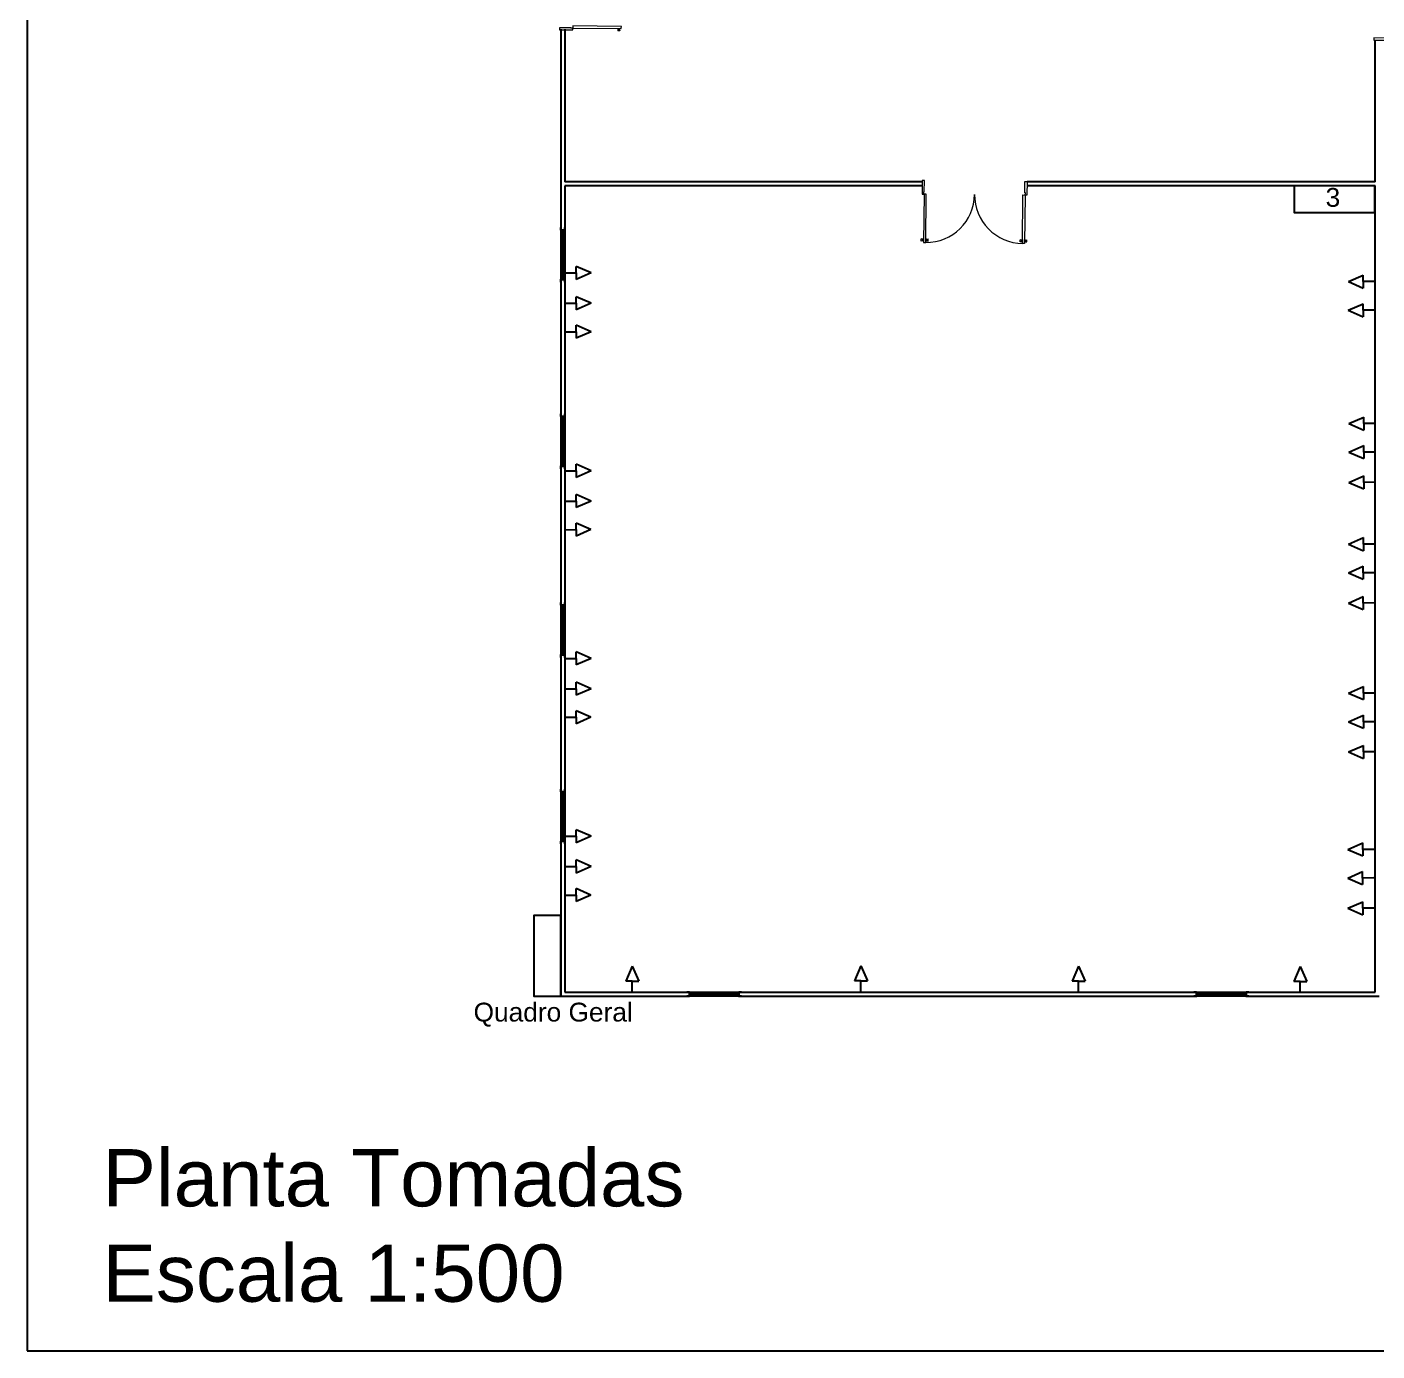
# Model space of a CAD drawing. Header units: millimetres. Extents: x 2943 to 3068, y 1960 to 2042.
# Drawn here: x 2942.8 to 2993.1, y 1960.2 to 2009.5 of the extents above; entities that cross this region are included whole.
import ezdxf

# ---------------------------------------------------------------- set-up
doc = ezdxf.new("R2010")
doc.units = ezdxf.units.MM
doc.styles.get("Standard").update_dxf_attribs({"font": 'arial.ttf'})

msp = doc.modelspace()

# ---------------------------------------------------------------- hatches: boundary and pattern name
at = {"true_color": 0x000000}
h = msp.add_hatch(dxfattribs=at)
h.set_pattern_fill('ANGLE', color=18)
h.set_pattern_definition([(0, (2.504, -55.9404), (0, 6.985), [5.08, -1.905]), (90, (2.504, -55.9404), (-6.985, 4e-16), [5.08, -1.905])])
h.paths.add_polyline_path([(2965.604, 1973.991), (2965.361, 1974.545), (2965.12, 1973.991), (2965.361, 1973.991)])
h = msp.add_hatch(dxfattribs=at)
h.set_pattern_fill('ANGLE', color=18)
h.set_pattern_definition([(0, (0, 0), (0, 6.985), [5.08, -1.905]), (90, (0, 0), (-6.985, 4e-16), [5.08, -1.905])])
h.paths.add_polyline_path([(2965.361, 1974.545), (2965.12, 1973.991), (2965.361, 1973.991), (2965.604, 1973.991)])
h.paths.add_polyline_path([(2981.968, 1974.545), (2981.727, 1973.991), (2981.968, 1973.991), (2982.211, 1973.991)])
h.paths.add_polyline_path([(2990.218, 1974.53), (2989.977, 1973.975), (2990.218, 1973.975), (2990.461, 1973.975)])
h = msp.add_hatch(dxfattribs=at)
h.set_pattern_fill('ANGLE', color=18)
h.set_pattern_definition([(0, (10.443, -54.695), (0, 6.985), [5.08, -1.905]), (90, (10.443, -54.695), (-6.985, 4e-16), [5.08, -1.905])])
h.paths.add_polyline_path([(2973.869, 1974.555), (2973.628, 1974), (2973.869, 1974), (2974.113, 1974)])

# ---------------------------------------------------------------- linework, layer by layer
for p, q in [((2942.837, 2036.574), (2942.837, 1960.226)), ((2962.702, 2009.407), (2962.702, 2003.723)), ((2962.852, 2009.405), (2962.852, 2003.723)), ((2993.002, 2003.723), (2993.002, 2008.995)), ((2962.702, 2003.723), (2962.702, 2001.991)), ((2976.152, 2003.723), (2962.852, 2003.723)), ((2962.852, 2003.573), (2962.852, 2001.991)), ((2976.151, 2003.573), (2962.852, 2003.573)), ((2993.002, 2003.573), (2980.051, 2003.573)), ((2993.002, 2003.723), (2980.052, 2003.723)), ((2993.002, 1973.573), (2993.002, 2003.573)), ((2962.704, 2001.928), (2962.702, 2000.091)), ((2962.751, 2001.91), (2962.749, 2000.542)), ((2962.808, 2001.91), (2962.805, 2000.542)), ((2962.854, 2001.928), (2962.852, 2000.041)), ((2962.749, 2000.109), (2962.749, 2000.542)), ((2962.805, 2000.109), (2962.805, 2000.542)), ((2963.277, 2000.336), (2963.277, 2000.577)), ((2963.831, 2000.336), (2963.277, 2000.577)), ((2962.858, 2000.334), (2963.277, 2000.336)), ((2963.277, 2000.336), (2963.277, 2000.093)), ((2963.831, 2000.336), (2963.277, 2000.093)), ((2992.009, 2000.01), (2992.563, 2000.253)), ((2992.009, 2000.01), (2992.563, 1999.769)), ((2992.563, 2000.01), (2992.563, 2000.253)), ((2992.982, 2000.012), (2992.563, 2000.01)), ((2992.563, 2000.01), (2992.563, 1999.769)), ((2962.702, 1999.991), (2962.702, 1995.05)), ((2962.852, 1999.991), (2962.852, 1995.05)), ((2962.86, 1999.208), (2963.278, 1999.21)), ((2963.278, 1999.21), (2963.278, 1999.451)), ((2963.833, 1999.21), (2963.278, 1999.451)), ((2963.278, 1999.21), (2963.278, 1998.967)), ((2963.833, 1999.21), (2963.278, 1998.967)), ((2992.005, 1998.947), (2992.56, 1999.19)), ((2992.56, 1998.947), (2992.56, 1999.19)), ((2992.005, 1998.947), (2992.56, 1998.706)), ((2992.978, 1998.949), (2992.56, 1998.947)), ((2992.56, 1998.947), (2992.56, 1998.706)), ((2962.857, 1998.145), (2963.275, 1998.148)), ((2963.275, 1998.148), (2963.275, 1998.389)), ((2963.83, 1998.148), (2963.275, 1998.389)), ((2963.275, 1998.148), (2963.275, 1997.904)), ((2963.83, 1998.148), (2963.275, 1997.904)), ((2962.704, 1994.987), (2962.702, 1993.15)), ((2962.854, 1994.987), (2962.852, 1993.15)), ((2962.751, 1994.969), (2962.749, 1993.602)), ((2962.808, 1994.969), (2962.805, 1993.602)), ((2992.031, 1994.731), (2992.585, 1994.974)), ((2992.031, 1994.731), (2992.585, 1994.489)), ((2992.585, 1994.731), (2992.585, 1994.974)), ((2993.004, 1994.733), (2992.585, 1994.731)), ((2992.585, 1994.731), (2992.585, 1994.489)), ((2962.749, 1993.168), (2962.749, 1993.602)), ((2962.805, 1993.168), (2962.805, 1993.602)), ((2992.027, 1993.668), (2992.582, 1993.911)), ((2992.027, 1993.668), (2992.582, 1993.427)), ((2992.582, 1993.668), (2992.582, 1993.911)), ((2993, 1993.67), (2992.582, 1993.668)), ((2992.582, 1993.668), (2992.582, 1993.427)), ((2962.702, 1993.05), (2962.702, 1988.031)), ((2962.852, 1993.05), (2962.852, 1988.031)), ((2963.272, 1992.973), (2963.272, 1993.214)), ((2963.827, 1992.973), (2963.272, 1993.214)), ((2962.854, 1992.971), (2963.272, 1992.973)), ((2963.272, 1992.973), (2963.272, 1992.729)), ((2963.827, 1992.973), (2963.272, 1992.729)), ((2992.029, 1992.542), (2992.584, 1992.785)), ((2992.029, 1992.542), (2992.584, 1992.301)), ((2992.584, 1992.542), (2992.584, 1992.785)), ((2993.002, 1992.544), (2992.584, 1992.542)), ((2992.584, 1992.542), (2992.584, 1992.301)), ((2963.274, 1991.847), (2963.274, 1992.088)), ((2963.828, 1991.847), (2963.274, 1992.088)), ((2962.855, 1991.844), (2963.274, 1991.847)), ((2963.274, 1991.847), (2963.274, 1991.603)), ((2963.828, 1991.847), (2963.274, 1991.603)), ((2963.271, 1990.784), (2963.271, 1991.025)), ((2963.825, 1990.784), (2963.271, 1991.025)), ((2962.852, 1990.782), (2963.271, 1990.784)), ((2963.271, 1990.784), (2963.271, 1990.541)), ((2963.825, 1990.784), (2963.271, 1990.541)), ((2992.014, 1990.242), (2992.568, 1990.485)), ((2992.568, 1990.242), (2992.568, 1990.485)), ((2992.014, 1990.242), (2992.568, 1990.001)), ((2992.987, 1990.244), (2992.568, 1990.242)), ((2992.568, 1990.242), (2992.568, 1990.001)), ((2992.01, 1989.179), (2992.565, 1989.422)), ((2992.01, 1989.179), (2992.565, 1988.938)), ((2992.565, 1989.179), (2992.565, 1989.422)), ((2992.983, 1989.181), (2992.565, 1989.179)), ((2992.565, 1989.179), (2992.565, 1988.938)), ((2962.704, 1987.969), (2962.702, 1986.131)), ((2962.751, 1987.95), (2962.749, 1986.583)), ((2962.808, 1987.95), (2962.805, 1986.583)), ((2962.854, 1987.969), (2962.852, 1986.131)), ((2992.012, 1988.053), (2992.567, 1988.296)), ((2992.012, 1988.053), (2992.567, 1987.812)), ((2992.567, 1988.053), (2992.567, 1988.296)), ((2992.985, 1988.055), (2992.567, 1988.053)), ((2992.567, 1988.053), (2992.567, 1987.812)), ((2962.749, 1986.15), (2962.749, 1986.583)), ((2962.805, 1986.15), (2962.805, 1986.583)), ((2962.702, 1986.031), (2962.702, 1981.091)), ((2962.852, 1986.031), (2962.852, 1981.091)), ((2962.854, 1985.991), (2963.272, 1985.993)), ((2963.272, 1985.993), (2963.272, 1986.234)), ((2963.827, 1985.993), (2963.272, 1986.234)), ((2963.272, 1985.993), (2963.272, 1985.75)), ((2963.827, 1985.993), (2963.272, 1985.75)), ((2963.274, 1984.867), (2963.274, 1985.108)), ((2963.828, 1984.867), (2963.274, 1985.108)), ((2992.019, 1984.7), (2992.573, 1984.943)), ((2992.573, 1984.7), (2992.573, 1984.943)), ((2962.855, 1984.865), (2963.274, 1984.867)), ((2963.274, 1984.867), (2963.274, 1984.624)), ((2963.828, 1984.867), (2963.274, 1984.624)), ((2992.019, 1984.7), (2992.573, 1984.459)), ((2992.992, 1984.702), (2992.573, 1984.7)), ((2992.573, 1984.7), (2992.573, 1984.459)), ((2963.271, 1983.804), (2963.271, 1984.045)), ((2963.825, 1983.804), (2963.271, 1984.045)), ((2962.852, 1983.802), (2963.271, 1983.804)), ((2963.271, 1983.804), (2963.271, 1983.561)), ((2963.825, 1983.804), (2963.271, 1983.561)), ((2992.016, 1983.637), (2992.57, 1983.88)), ((2992.016, 1983.637), (2992.57, 1983.396)), ((2992.57, 1983.637), (2992.57, 1983.88)), ((2992.988, 1983.639), (2992.57, 1983.637)), ((2992.57, 1983.637), (2992.57, 1983.396)), ((2992.017, 1982.511), (2992.572, 1982.754)), ((2992.017, 1982.511), (2992.572, 1982.27)), ((2992.572, 1982.511), (2992.572, 1982.754)), ((2992.99, 1982.513), (2992.572, 1982.511)), ((2992.572, 1982.511), (2992.572, 1982.27)), ((2962.704, 1981.028), (2962.702, 1979.141)), ((2962.751, 1981.01), (2962.749, 1979.642)), ((2962.808, 1981.01), (2962.805, 1979.642)), ((2962.854, 1981.028), (2962.852, 1979.141)), ((2962.749, 1979.209), (2962.749, 1979.642)), ((2962.805, 1979.209), (2962.805, 1979.642)), ((2963.272, 1979.378), (2963.272, 1979.619)), ((2963.827, 1979.378), (2963.272, 1979.619)), ((2962.702, 1979.091), (2962.702, 1973.423)), ((2962.852, 1979.091), (2962.852, 1973.573)), ((2962.854, 1979.376), (2963.272, 1979.378)), ((2963.272, 1979.378), (2963.272, 1979.134)), ((2963.827, 1979.378), (2963.272, 1979.134)), ((2991.99, 1978.886), (2992.544, 1979.129)), ((2992.544, 1978.886), (2992.544, 1979.129)), ((2963.274, 1978.252), (2963.274, 1978.493)), ((2963.828, 1978.252), (2963.274, 1978.493)), ((2991.99, 1978.886), (2992.544, 1978.645)), ((2992.963, 1978.888), (2992.544, 1978.886)), ((2992.544, 1978.886), (2992.544, 1978.645)), ((2962.855, 1978.249), (2963.274, 1978.252)), ((2963.274, 1978.252), (2963.274, 1978.008)), ((2963.828, 1978.252), (2963.274, 1978.008)), ((2991.987, 1977.823), (2992.541, 1978.066)), ((2992.541, 1977.823), (2992.541, 1978.066)), ((2963.271, 1977.189), (2963.271, 1977.43)), ((2963.825, 1977.189), (2963.271, 1977.43)), ((2991.987, 1977.823), (2992.541, 1977.582)), ((2992.96, 1977.825), (2992.541, 1977.823)), ((2992.541, 1977.823), (2992.541, 1977.582)), ((2962.852, 1977.187), (2963.271, 1977.189)), ((2963.271, 1977.189), (2963.271, 1976.946)), ((2963.825, 1977.189), (2963.271, 1976.946)), ((2991.988, 1976.697), (2992.543, 1976.94)), ((2992.543, 1976.697), (2992.543, 1976.94)), ((2991.988, 1976.697), (2992.543, 1976.456)), ((2992.961, 1976.699), (2992.543, 1976.697)), ((2992.543, 1976.697), (2992.543, 1976.456)), ((2965.361, 1974.545), (2965.12, 1973.991)), ((2965.361, 1974.545), (2965.604, 1973.991)), ((2973.869, 1974.555), (2973.628, 1974)), ((2973.869, 1974.555), (2974.113, 1974)), ((2981.968, 1974.545), (2981.727, 1973.991)), ((2981.968, 1974.545), (2982.211, 1973.991)), ((2990.218, 1974.53), (2989.977, 1973.975)), ((2990.218, 1974.53), (2990.461, 1973.975)), ((2965.361, 1973.991), (2965.12, 1973.991)), ((2965.363, 1973.573), (2965.361, 1973.991)), ((2965.361, 1973.991), (2965.604, 1973.991)), ((2973.869, 1974), (2973.628, 1974)), ((2973.871, 1973.582), (2973.869, 1974)), ((2973.869, 1974), (2974.113, 1974)), ((2981.968, 1973.991), (2981.727, 1973.991)), ((2981.97, 1973.573), (2981.968, 1973.991)), ((2981.968, 1973.991), (2982.211, 1973.991)), ((2990.218, 1973.975), (2989.977, 1973.975)), ((2990.22, 1973.557), (2990.218, 1973.975)), ((2990.218, 1973.975), (2990.461, 1973.975)), ((2962.702, 1973.423), (2967.388, 1973.423)), ((2962.852, 1973.573), (2967.388, 1973.573)), ((2967.388, 1973.425), (2967.388, 1973.423)), ((2967.488, 1973.575), (2969.325, 1973.573)), ((2969.325, 1973.423), (2967.488, 1973.423)), ((2967.506, 1973.528), (2968.873, 1973.526)), ((2967.506, 1973.472), (2968.873, 1973.469)), ((2969.307, 1973.526), (2968.873, 1973.526)), ((2969.307, 1973.469), (2968.873, 1973.469)), ((2969.388, 1973.573), (2986.264, 1973.573)), ((2969.388, 1973.423), (2986.264, 1973.423)), ((2986.264, 1973.425), (2986.264, 1973.423)), ((2986.364, 1973.575), (2988.202, 1973.573)), ((2988.202, 1973.423), (2986.364, 1973.423)), ((2986.383, 1973.528), (2987.75, 1973.526)), ((2986.383, 1973.472), (2987.75, 1973.469)), ((2988.183, 1973.526), (2987.75, 1973.526)), ((2988.183, 1973.469), (2987.75, 1973.469)), ((2988.264, 1973.573), (2993.002, 1973.573)), ((2988.264, 1973.423), (2993.152, 1973.423)), ((2942.837, 1960.226), (3067.83, 1960.226))]:
    msp.add_line(p, q)
at = {"lineweight": 9}
for p, q in [((2964.809, 2009.43), (2964.809, 2009.427)), ((2964.809, 2009.427), (2964.914, 2009.425)), ((2964.809, 2009.427), (2964.832, 2009.414)), ((2964.83, 2009.39), (2964.82, 2009.342)), ((2964.9, 2009.341), (2964.82, 2009.342)), ((2964.843, 2009.39), (2964.83, 2009.39)), ((2964.832, 2009.414), (2964.89, 2009.413)), ((2964.832, 2009.414), (2964.832, 2009.406)), ((2964.839, 2009.406), (2964.832, 2009.406)), ((2964.839, 2009.406), (2964.838, 2009.398)), ((2964.843, 2009.398), (2964.838, 2009.398)), ((2964.839, 2009.406), (2964.883, 2009.405)), ((2964.843, 2009.398), (2964.878, 2009.397)), ((2964.843, 2009.398), (2964.843, 2009.39)), ((2964.843, 2009.39), (2964.878, 2009.389)), ((2964.878, 2009.397), (2964.878, 2009.389)), ((2964.878, 2009.397), (2964.883, 2009.397)), ((2964.878, 2009.389), (2964.891, 2009.389)), ((2964.883, 2009.405), (2964.889, 2009.405)), ((2964.883, 2009.405), (2964.883, 2009.397)), ((2964.89, 2009.413), (2964.889, 2009.405)), ((2964.914, 2009.425), (2964.89, 2009.413)), ((2964.891, 2009.389), (2964.9, 2009.341)), ((2964.914, 2009.428), (2964.914, 2009.425)), ((2976.114, 2001.522), (2976.116, 2001.601)), ((2976.162, 2001.531), (2976.114, 2001.522)), ((2976.163, 2001.591), (2976.116, 2001.601)), ((2976.163, 2001.578), (2976.162, 2001.543)), ((2976.17, 2001.543), (2976.162, 2001.543)), ((2976.162, 2001.543), (2976.162, 2001.531)), ((2976.163, 2001.578), (2976.163, 2001.591)), ((2976.171, 2001.578), (2976.163, 2001.578)), ((2976.171, 2001.578), (2976.17, 2001.543)), ((2976.17, 2001.543), (2976.17, 2001.539)), ((2976.178, 2001.538), (2976.17, 2001.539)), ((2976.171, 2001.578), (2976.171, 2001.583)), ((2976.179, 2001.583), (2976.171, 2001.583)), ((2976.179, 2001.583), (2976.178, 2001.538)), ((2976.178, 2001.538), (2976.178, 2001.532)), ((2976.186, 2001.532), (2976.178, 2001.532)), ((2976.179, 2001.583), (2976.179, 2001.589)), ((2976.187, 2001.589), (2976.179, 2001.589)), ((2976.187, 2001.589), (2976.186, 2001.532)), ((2976.199, 2001.508), (2976.186, 2001.532)), ((2976.2, 2001.613), (2976.187, 2001.589)), ((2976.2, 2001.613), (2976.199, 2001.508)), ((2976.203, 2001.613), (2976.2, 2001.613)), ((2976.282, 2001.612), (2976.286, 2001.612)), ((2976.286, 2001.612), (2976.285, 2001.507)), ((2976.285, 2001.507), (2976.298, 2001.531)), ((2976.286, 2001.612), (2976.298, 2001.588)), ((2976.298, 2001.588), (2976.306, 2001.588)), ((2976.298, 2001.588), (2976.298, 2001.531)), ((2976.298, 2001.531), (2976.306, 2001.531)), ((2976.306, 2001.582), (2976.306, 2001.588)), ((2976.306, 2001.582), (2976.314, 2001.582)), ((2976.306, 2001.582), (2976.306, 2001.537)), ((2976.306, 2001.537), (2976.314, 2001.537)), ((2976.306, 2001.537), (2976.306, 2001.531)), ((2976.314, 2001.577), (2976.314, 2001.582)), ((2976.314, 2001.577), (2976.322, 2001.577)), ((2976.314, 2001.577), (2976.314, 2001.542)), ((2976.314, 2001.542), (2976.314, 2001.537)), ((2976.314, 2001.542), (2976.322, 2001.542)), ((2976.322, 2001.59), (2976.37, 2001.599)), ((2976.322, 2001.577), (2976.322, 2001.59)), ((2976.322, 2001.577), (2976.322, 2001.542)), ((2976.322, 2001.542), (2976.322, 2001.529)), ((2976.322, 2001.529), (2976.37, 2001.52)), ((2976.37, 2001.52), (2976.37, 2001.599)), ((2979.794, 2001.488), (2979.796, 2001.568)), ((2979.843, 2001.557), (2979.796, 2001.568)), ((2979.843, 2001.545), (2979.842, 2001.51)), ((2979.843, 2001.545), (2979.843, 2001.557)), ((2979.851, 2001.544), (2979.843, 2001.545)), ((2979.851, 2001.544), (2979.85, 2001.509)), ((2979.851, 2001.544), (2979.851, 2001.549)), ((2979.859, 2001.549), (2979.851, 2001.549)), ((2979.859, 2001.549), (2979.858, 2001.505)), ((2979.859, 2001.549), (2979.859, 2001.555)), ((2979.867, 2001.555), (2979.859, 2001.555)), ((2979.867, 2001.555), (2979.866, 2001.498)), ((2979.88, 2001.579), (2979.867, 2001.555)), ((2979.88, 2001.579), (2979.878, 2001.474)), ((2979.883, 2001.579), (2979.88, 2001.579)), ((2979.962, 2001.578), (2979.965, 2001.578)), ((2979.965, 2001.578), (2979.978, 2001.554)), ((2979.965, 2001.578), (2979.965, 2001.473)), ((2979.978, 2001.554), (2979.986, 2001.554)), ((2979.978, 2001.554), (2979.978, 2001.497)), ((2979.986, 2001.548), (2979.986, 2001.554)), ((2979.986, 2001.548), (2979.994, 2001.548)), ((2979.986, 2001.548), (2979.986, 2001.503)), ((2979.994, 2001.543), (2979.994, 2001.548)), ((2979.994, 2001.543), (2980.002, 2001.543)), ((2979.994, 2001.543), (2979.994, 2001.508)), ((2980.002, 2001.556), (2980.05, 2001.565)), ((2980.002, 2001.543), (2980.002, 2001.556)), ((2980.002, 2001.543), (2980.002, 2001.508)), ((2980.049, 2001.486), (2980.05, 2001.565)), ((2976.202, 2001.508), (2976.199, 2001.508)), ((2976.282, 2001.507), (2976.285, 2001.507)), ((2979.842, 2001.497), (2979.794, 2001.488)), ((2979.85, 2001.509), (2979.842, 2001.51)), ((2979.842, 2001.51), (2979.842, 2001.497)), ((2979.85, 2001.509), (2979.85, 2001.505)), ((2979.858, 2001.505), (2979.85, 2001.505)), ((2979.858, 2001.505), (2979.858, 2001.498)), ((2979.866, 2001.498), (2979.858, 2001.498)), ((2979.878, 2001.474), (2979.866, 2001.498)), ((2979.882, 2001.474), (2979.878, 2001.474)), ((2979.962, 2001.473), (2979.965, 2001.473)), ((2979.965, 2001.473), (2979.978, 2001.497)), ((2979.978, 2001.497), (2979.986, 2001.497)), ((2979.986, 2001.503), (2979.994, 2001.503)), ((2979.986, 2001.503), (2979.986, 2001.497)), ((2979.994, 2001.508), (2979.994, 2001.503)), ((2979.994, 2001.508), (2980.002, 2001.508)), ((2980.002, 2001.508), (2980.002, 2001.495)), ((2980.002, 2001.495), (2980.049, 2001.486))]:
    msp.add_line(p, q, dxfattribs=at)
at = {"lineweight": 9, "ltscale": 0.3}
for points in [[(2963.154, 2009.435), (2963.074, 2009.435), (2963.074, 2009.455), (2962.654, 2009.459), (2962.654, 2009.379), (2963.153, 2009.375)], [(2963.155, 2009.525), (2963.154, 2009.445), (2964.954, 2009.428), (2964.955, 2009.508)], [(2993.452, 2009.051), (2993.372, 2009.052), (2993.373, 2009.072), (2992.953, 2009.076), (2992.952, 2008.996), (2993.452, 2008.991)], [(2976.208, 2003.267), (2976.209, 2003.347), (2976.229, 2003.347), (2976.233, 2003.767), (2976.153, 2003.768), (2976.148, 2003.268)], [(2979.988, 2003.233), (2979.989, 2003.313), (2979.969, 2003.313), (2979.973, 2003.733), (2980.053, 2003.732), (2980.048, 2003.232)], [(2976.298, 2003.267), (2976.218, 2003.267), (2976.202, 2001.467), (2976.282, 2001.467)], [(2979.898, 2003.234), (2979.978, 2003.233), (2979.961, 2001.433), (2979.881, 2001.434)]]:
    msp.add_lwpolyline(points, close=True, dxfattribs=at)
for points in [[(2992.993, 2002.58), (2992.993, 2003.58), (2989.993, 2003.58), (2989.993, 2002.58)], [(2962.699, 1976.428), (2961.699, 1976.428), (2961.699, 1973.428), (2962.699, 1973.428)]]:
    msp.add_lwpolyline(points, close=True)
at = {"lineweight": 30}
for points in [[(2962.854, 2002.028), (2962.854, 2001.928), (2962.704, 2001.928), (2962.704, 2002.028)], [(2962.702, 1999.991), (2962.702, 2000.091), (2962.852, 2000.091), (2962.852, 1999.991)], [(2962.854, 1995.087), (2962.854, 1994.987), (2962.704, 1994.987), (2962.704, 1995.087)], [(2962.702, 1993.05), (2962.702, 1993.15), (2962.852, 1993.15), (2962.852, 1993.05)], [(2962.854, 1988.069), (2962.854, 1987.969), (2962.704, 1987.969), (2962.704, 1988.069)], [(2962.702, 1986.031), (2962.702, 1986.131), (2962.852, 1986.131), (2962.852, 1986.031)], [(2962.854, 1981.128), (2962.854, 1981.028), (2962.704, 1981.028), (2962.704, 1981.128)], [(2962.702, 1979.091), (2962.702, 1979.191), (2962.852, 1979.191), (2962.852, 1979.091)], [(2967.388, 1973.575), (2967.488, 1973.575), (2967.488, 1973.425), (2967.388, 1973.425)], [(2969.425, 1973.423), (2969.325, 1973.423), (2969.325, 1973.573), (2969.425, 1973.573)], [(2986.264, 1973.575), (2986.364, 1973.575), (2986.364, 1973.425), (2986.264, 1973.425)], [(2988.302, 1973.423), (2988.202, 1973.423), (2988.202, 1973.573), (2988.302, 1973.573)]]:
    msp.add_lwpolyline(points, dxfattribs=at)
for points in [[(2962.704, 2001.928), (2962.854, 2001.928)], [(2962.774, 2000.542), (2962.776, 2001.913), (2962.783, 2001.913), (2962.78, 2000.542)], [(2962.78, 2000.542), (2962.78, 2000.106), (2962.774, 2000.106), (2962.774, 2000.542)], [(2962.852, 2000.091), (2962.702, 2000.091)], [(2962.704, 1994.987), (2962.854, 1994.987)], [(2962.774, 1993.602), (2962.776, 1994.972), (2962.783, 1994.972), (2962.78, 1993.602)], [(2962.78, 1993.602), (2962.78, 1993.165), (2962.774, 1993.165), (2962.774, 1993.602)], [(2962.852, 1993.15), (2962.702, 1993.15)], [(2962.704, 1987.969), (2962.854, 1987.969)], [(2962.774, 1986.583), (2962.776, 1987.954), (2962.783, 1987.954), (2962.78, 1986.583)], [(2962.78, 1986.583), (2962.78, 1986.146), (2962.774, 1986.146), (2962.774, 1986.583)], [(2962.852, 1986.131), (2962.702, 1986.131)], [(2962.704, 1981.028), (2962.854, 1981.028)], [(2962.774, 1979.642), (2962.776, 1981.013), (2962.783, 1981.013), (2962.78, 1979.642)], [(2962.78, 1979.642), (2962.78, 1979.206), (2962.774, 1979.206), (2962.774, 1979.642)], [(2962.852, 1979.191), (2962.702, 1979.191)], [(2967.488, 1973.425), (2967.488, 1973.575)], [(2968.873, 1973.494), (2967.503, 1973.497), (2967.503, 1973.503), (2968.873, 1973.501)], [(2968.873, 1973.501), (2969.31, 1973.501), (2969.31, 1973.494), (2968.873, 1973.494)], [(2969.325, 1973.573), (2969.325, 1973.423)], [(2986.364, 1973.425), (2986.364, 1973.575)], [(2987.75, 1973.494), (2986.379, 1973.497), (2986.379, 1973.503), (2987.75, 1973.501)], [(2987.75, 1973.501), (2988.187, 1973.501), (2988.187, 1973.494), (2987.75, 1973.494)], [(2988.202, 1973.573), (2988.202, 1973.423)]]:
    msp.add_lwpolyline(points)
for points in [[(2962.808, 2001.928), (2962.751, 2001.928), (2962.751, 2001.91, 0.414214), (2962.758, 2001.903), (2962.774, 2001.903, 0.414214), (2962.776, 2001.906), (2962.776, 2001.913), (2962.783, 2001.913), (2962.783, 2001.906, 0.414214), (2962.785, 2001.903), (2962.801, 2001.903, 0.414214), (2962.808, 2001.91), (2962.808, 2001.91)], [(2962.749, 2000.091), (2962.805, 2000.091), (2962.805, 2000.109, 0.414214), (2962.799, 2000.116), (2962.783, 2000.116, 0.414214), (2962.78, 2000.113), (2962.78, 2000.106), (2962.774, 2000.106), (2962.774, 2000.113, 0.414214), (2962.771, 2000.116), (2962.755, 2000.116, 0.414214), (2962.749, 2000.109), (2962.749, 2000.109)], [(2962.808, 1994.987), (2962.751, 1994.987), (2962.751, 1994.969, 0.414214), (2962.758, 1994.962), (2962.774, 1994.962, 0.414214), (2962.776, 1994.965), (2962.776, 1994.972), (2962.783, 1994.972), (2962.783, 1994.965, 0.414214), (2962.785, 1994.962), (2962.801, 1994.962, 0.414214), (2962.808, 1994.969), (2962.808, 1994.969)], [(2962.749, 1993.15), (2962.805, 1993.15), (2962.805, 1993.168, 0.414214), (2962.799, 1993.175), (2962.783, 1993.175, 0.414214), (2962.78, 1993.172), (2962.78, 1993.165), (2962.774, 1993.165), (2962.774, 1993.172, 0.414214), (2962.771, 1993.175), (2962.755, 1993.175, 0.414214), (2962.749, 1993.168), (2962.749, 1993.168)], [(2962.808, 1987.969), (2962.751, 1987.969), (2962.751, 1987.95, 0.414214), (2962.758, 1987.944), (2962.774, 1987.944, 0.414214), (2962.776, 1987.946), (2962.776, 1987.954), (2962.783, 1987.954), (2962.783, 1987.946, 0.414214), (2962.785, 1987.944), (2962.801, 1987.944, 0.414214), (2962.808, 1987.95), (2962.808, 1987.95)], [(2962.749, 1986.131), (2962.805, 1986.131), (2962.805, 1986.15, 0.414214), (2962.799, 1986.156), (2962.783, 1986.156, 0.414214), (2962.78, 1986.154), (2962.78, 1986.146), (2962.774, 1986.146), (2962.774, 1986.154, 0.414214), (2962.771, 1986.156), (2962.755, 1986.156, 0.414214), (2962.749, 1986.15), (2962.749, 1986.15)], [(2962.808, 1981.028), (2962.751, 1981.028), (2962.751, 1981.01, 0.414214), (2962.758, 1981.003), (2962.774, 1981.003, 0.414214), (2962.776, 1981.006), (2962.776, 1981.013), (2962.783, 1981.013), (2962.783, 1981.006, 0.414214), (2962.785, 1981.003), (2962.801, 1981.003, 0.414214), (2962.808, 1981.01), (2962.808, 1981.01)], [(2962.749, 1979.191), (2962.805, 1979.191), (2962.805, 1979.209, 0.414214), (2962.799, 1979.216), (2962.783, 1979.216, 0.414214), (2962.78, 1979.213), (2962.78, 1979.206), (2962.774, 1979.206), (2962.774, 1979.213, 0.414214), (2962.771, 1979.216), (2962.755, 1979.216, 0.414214), (2962.749, 1979.209), (2962.749, 1979.209)], [(2967.488, 1973.528), (2967.488, 1973.472), (2967.506, 1973.472, 0.414214), (2967.513, 1973.478), (2967.513, 1973.494, 0.414214), (2967.51, 1973.497), (2967.503, 1973.497), (2967.503, 1973.503), (2967.51, 1973.503, 0.414214), (2967.513, 1973.505), (2967.513, 1973.521, 0.414214), (2967.506, 1973.528), (2967.506, 1973.528)], [(2969.325, 1973.469), (2969.325, 1973.526), (2969.307, 1973.526, 0.414214), (2969.3, 1973.519), (2969.3, 1973.503, 0.414214), (2969.303, 1973.501), (2969.31, 1973.501), (2969.31, 1973.494), (2969.303, 1973.494, 0.414214), (2969.3, 1973.492), (2969.3, 1973.476, 0.414214), (2969.307, 1973.469), (2969.307, 1973.469)], [(2986.364, 1973.528), (2986.364, 1973.472), (2986.383, 1973.472, 0.414214), (2986.389, 1973.478), (2986.389, 1973.494, 0.414214), (2986.387, 1973.497), (2986.379, 1973.497), (2986.379, 1973.503), (2986.387, 1973.503, 0.414214), (2986.389, 1973.505), (2986.389, 1973.521, 0.414214), (2986.383, 1973.528), (2986.383, 1973.528)], [(2988.202, 1973.469), (2988.202, 1973.526), (2988.183, 1973.526, 0.414214), (2988.177, 1973.519), (2988.177, 1973.503, 0.414214), (2988.179, 1973.501), (2988.187, 1973.501), (2988.187, 1973.494), (2988.179, 1973.494, 0.414214), (2988.177, 1973.492), (2988.177, 1973.476, 0.414214), (2988.183, 1973.469), (2988.183, 1973.469)]]:
    msp.add_lwpolyline(points, format="xyb", close=True)
at = {"lineweight": 9, "ltscale": 0.3}
for centre, start, end in [((2976.298, 2003.267), 269.4734, 359.4734), ((2979.898, 2003.234), 179.4734, 269.4734)]:
    msp.add_arc(centre, 1.8, start, end, dxfattribs=at)

# ---------------------------------------------------------------- texts
at = {"attachment_point": 1}
for s, width, heights, insert, char_height in [('{\\H1.45598x;3}', 4.10828, [0.907], (2991.163, 2003.495), 0.48078), ('Quadro Geral', 10.64547, [0], (2959.456, 1973.184), 0.7), ('Planta Tomadas\\PEscala 1:500', 96.41589, [0], (2945.65, 1967.735), 2.1288)]:
    msp.add_mtext_dynamic_manual_height_columns(s, width=width, gutter_width=2.404, heights=heights, dxfattribs=dict(at, insert=insert, char_height=char_height))

doc.saveas('drawing.dxf')
